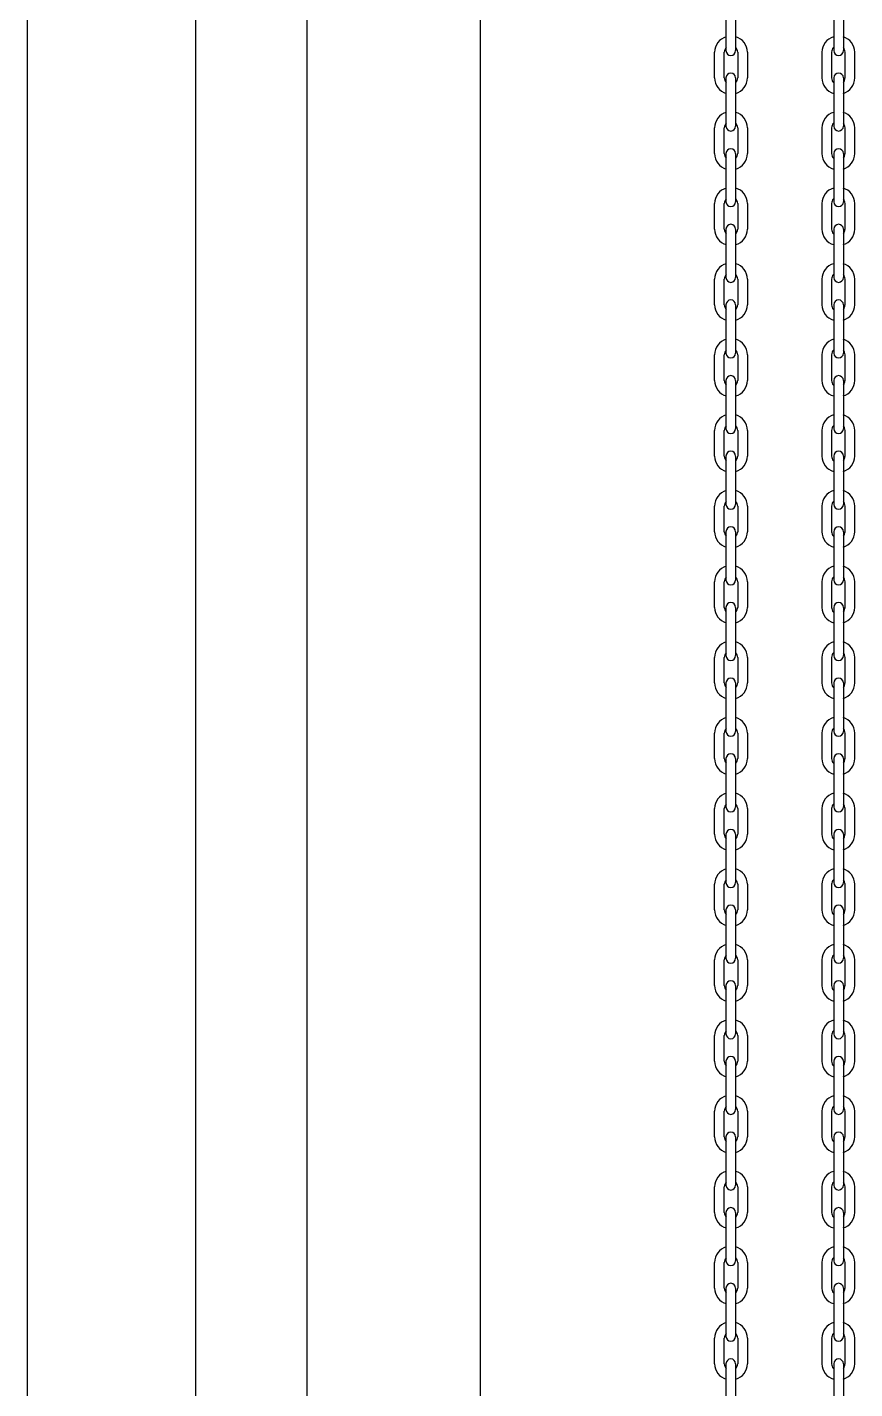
# Model space of a CAD drawing. Header units: millimetres. Extents: x 34479 to 326239, y 111570 to 168880.
# Drawn here: x 186574.2 to 186688.4, y 166538.3 to 166726.1 of the extents above; entities that cross this region are included whole.
import ezdxf

# ---------------------------------------------------------------- set-up
doc = ezdxf.new("R2010")
doc.units = ezdxf.units.MM
doc.header["$LTSCALE"] = 100
doc.header["$MEASUREMENT"] = 0
doc.layers.get('0').update_dxf_attribs({"linetype": 'CONTINUOUS'})
doc.layers.add('OHD Frame', color=2, linetype='CONTINUOUS')

msp = doc.modelspace()

# ---------------------------------------------------------------- linework, layer by layer
at = {"color": 3}
for p, q in [((186597.45, 163432.59, 0), (186597.45, 167289.71, 0)), ((186612.85, 163432.59, 0), (186612.85, 167289.71, 0))]:
    msp.add_line(p, q, dxfattribs=at)
at = {"color": 7, "linetype": 'Continuous'}
for p, q in [((186670.61, 166729.58, 0), (186670.61, 166722.91, 0)), ((186671.94, 166729.58, 0), (186671.94, 166722.91, 0)), ((186685.48, 166729.58, 0), (186685.48, 166722.91, 0)), ((186686.82, 166729.58, 0), (186686.82, 166722.91, 0)), ((186669.04, 166719.15, 0), (186669.04, 166722.68, 0)), ((186670.38, 166719.15, 0), (186670.38, 166722.68, 0)), ((186672.24, 166722.68, 0), (186672.24, 166719.15, 0)), ((186673.58, 166722.68, 0), (186673.58, 166719.15, 0)), ((186683.85, 166722.68, 0), (186683.85, 166719.15, 0)), ((186685.18, 166722.68, 0), (186685.18, 166719.15, 0)), ((186687.05, 166719.15, 0), (186687.05, 166722.68, 0)), ((186688.38, 166719.15, 0), (186688.38, 166722.68, 0)), ((186670.61, 166719.15, 0), (186670.61, 166712.48, 0)), ((186671.94, 166719.15, 0), (186671.94, 166712.48, 0)), ((186685.48, 166719.15, 0), (186685.48, 166712.48, 0)), ((186686.82, 166719.15, 0), (186686.82, 166712.48, 0)), ((186669.04, 166708.71, 0), (186669.04, 166712.25, 0)), ((186670.38, 166708.71, 0), (186670.38, 166712.25, 0)), ((186672.24, 166712.25, 0), (186672.24, 166708.71, 0)), ((186673.58, 166712.25, 0), (186673.58, 166708.71, 0)), ((186683.85, 166712.25, 0), (186683.85, 166708.71, 0)), ((186685.18, 166712.25, 0), (186685.18, 166708.71, 0)), ((186687.05, 166708.71, 0), (186687.05, 166712.25, 0)), ((186688.38, 166708.71, 0), (186688.38, 166712.25, 0)), ((186670.61, 166708.71, 0), (186670.61, 166702.05, 0)), ((186671.94, 166708.71, 0), (186671.94, 166702.05, 0)), ((186685.48, 166708.71, 0), (186685.48, 166702.05, 0)), ((186686.82, 166708.71, 0), (186686.82, 166702.05, 0)), ((186669.04, 166698.28, 0), (186669.04, 166701.81, 0)), ((186670.38, 166698.28, 0), (186670.38, 166701.81, 0)), ((186672.24, 166701.81, 0), (186672.24, 166698.28, 0)), ((186673.58, 166701.81, 0), (186673.58, 166698.28, 0)), ((186683.85, 166701.81, 0), (186683.85, 166698.28, 0)), ((186685.18, 166701.81, 0), (186685.18, 166698.28, 0)), ((186687.05, 166698.28, 0), (186687.05, 166701.81, 0)), ((186688.38, 166698.28, 0), (186688.38, 166701.81, 0)), ((186670.61, 166698.28, 0), (186670.61, 166691.61, 0)), ((186671.94, 166698.28, 0), (186671.94, 166691.61, 0)), ((186685.48, 166698.28, 0), (186685.48, 166691.61, 0)), ((186686.82, 166698.28, 0), (186686.82, 166691.61, 0)), ((186669.04, 166687.85, 0), (186669.04, 166691.38, 0)), ((186670.38, 166687.85, 0), (186670.38, 166691.38, 0)), ((186672.24, 166691.38, 0), (186672.24, 166687.85, 0)), ((186673.58, 166691.38, 0), (186673.58, 166687.85, 0)), ((186683.85, 166691.38, 0), (186683.85, 166687.85, 0)), ((186685.18, 166691.38, 0), (186685.18, 166687.85, 0)), ((186687.05, 166687.85, 0), (186687.05, 166691.38, 0)), ((186688.38, 166687.85, 0), (186688.38, 166691.38, 0)), ((186670.61, 166687.85, 0), (186670.61, 166681.18, 0)), ((186671.94, 166687.85, 0), (186671.94, 166681.18, 0)), ((186685.48, 166687.85, 0), (186685.48, 166681.18, 0)), ((186686.82, 166687.85, 0), (186686.82, 166681.18, 0)), ((186669.04, 166677.41, 0), (186669.04, 166680.95, 0)), ((186670.38, 166677.41, 0), (186670.38, 166680.95, 0)), ((186672.24, 166680.95, 0), (186672.24, 166677.41, 0)), ((186673.58, 166680.95, 0), (186673.58, 166677.41, 0)), ((186683.85, 166680.95, 0), (186683.85, 166677.41, 0)), ((186685.18, 166680.95, 0), (186685.18, 166677.41, 0)), ((186687.05, 166677.41, 0), (186687.05, 166680.95, 0)), ((186688.38, 166677.41, 0), (186688.38, 166680.95, 0)), ((186670.61, 166677.41, 0), (186670.61, 166670.75, 0)), ((186671.94, 166677.41, 0), (186671.94, 166670.75, 0)), ((186685.48, 166677.41, 0), (186685.48, 166670.75, 0)), ((186686.82, 166677.41, 0), (186686.82, 166670.75, 0)), ((186669.04, 166666.98, 0), (186669.04, 166670.51, 0)), ((186670.38, 166666.98, 0), (186670.38, 166670.51, 0)), ((186672.24, 166670.51, 0), (186672.24, 166666.98, 0)), ((186673.58, 166670.51, 0), (186673.58, 166666.98, 0)), ((186683.85, 166670.51, 0), (186683.85, 166666.98, 0)), ((186685.18, 166670.51, 0), (186685.18, 166666.98, 0)), ((186687.05, 166666.98, 0), (186687.05, 166670.51, 0)), ((186688.38, 166666.98, 0), (186688.38, 166670.51, 0)), ((186670.61, 166666.98, 0), (186670.61, 166660.31, 0)), ((186671.94, 166666.98, 0), (186671.94, 166660.31, 0)), ((186685.48, 166666.98, 0), (186685.48, 166660.31, 0)), ((186686.82, 166666.98, 0), (186686.82, 166660.31, 0)), ((186669.04, 166656.55, 0), (186669.04, 166660.08, 0)), ((186670.38, 166656.55, 0), (186670.38, 166660.08, 0)), ((186672.24, 166660.08, 0), (186672.24, 166656.55, 0)), ((186673.58, 166660.08, 0), (186673.58, 166656.55, 0)), ((186683.85, 166660.08, 0), (186683.85, 166656.55, 0)), ((186685.18, 166660.08, 0), (186685.18, 166656.55, 0)), ((186687.05, 166656.55, 0), (186687.05, 166660.08, 0)), ((186688.38, 166656.55, 0), (186688.38, 166660.08, 0)), ((186670.61, 166656.55, 0), (186670.61, 166649.88, 0)), ((186671.94, 166656.55, 0), (186671.94, 166649.88, 0)), ((186685.48, 166656.55, 0), (186685.48, 166649.88, 0)), ((186686.82, 166656.55, 0), (186686.82, 166649.88, 0)), ((186669.04, 166646.11, 0), (186669.04, 166649.65, 0)), ((186670.38, 166646.11, 0), (186670.38, 166649.65, 0)), ((186672.24, 166649.65, 0), (186672.24, 166646.11, 0)), ((186673.58, 166649.65, 0), (186673.58, 166646.11, 0)), ((186683.85, 166649.65, 0), (186683.85, 166646.11, 0)), ((186685.18, 166649.65, 0), (186685.18, 166646.11, 0)), ((186687.05, 166646.11, 0), (186687.05, 166649.65, 0)), ((186688.38, 166646.11, 0), (186688.38, 166649.65, 0)), ((186670.61, 166646.11, 0), (186670.61, 166639.45, 0)), ((186671.94, 166646.11, 0), (186671.94, 166639.45, 0)), ((186685.48, 166646.11, 0), (186685.48, 166639.45, 0)), ((186686.82, 166646.11, 0), (186686.82, 166639.45, 0)), ((186669.04, 166635.68, 0), (186669.04, 166639.21, 0)), ((186670.38, 166635.68, 0), (186670.38, 166639.21, 0)), ((186672.24, 166639.21, 0), (186672.24, 166635.68, 0)), ((186673.58, 166639.21, 0), (186673.58, 166635.68, 0)), ((186683.85, 166639.21, 0), (186683.85, 166635.68, 0)), ((186685.18, 166639.21, 0), (186685.18, 166635.68, 0)), ((186687.05, 166635.68, 0), (186687.05, 166639.21, 0)), ((186688.38, 166635.68, 0), (186688.38, 166639.21, 0)), ((186670.61, 166635.68, 0), (186670.61, 166629.01, 0)), ((186671.94, 166635.68, 0), (186671.94, 166629.01, 0)), ((186685.48, 166635.68, 0), (186685.48, 166629.01, 0)), ((186686.82, 166635.68, 0), (186686.82, 166629.01, 0)), ((186669.04, 166625.25, 0), (186669.04, 166628.78, 0)), ((186670.38, 166625.25, 0), (186670.38, 166628.78, 0)), ((186672.24, 166628.78, 0), (186672.24, 166625.25, 0)), ((186673.58, 166628.78, 0), (186673.58, 166625.25, 0)), ((186683.85, 166628.78, 0), (186683.85, 166625.25, 0)), ((186685.18, 166628.78, 0), (186685.18, 166625.25, 0)), ((186687.05, 166625.25, 0), (186687.05, 166628.78, 0)), ((186688.38, 166625.25, 0), (186688.38, 166628.78, 0)), ((186670.61, 166625.25, 0), (186670.61, 166618.58, 0)), ((186671.94, 166625.25, 0), (186671.94, 166618.58, 0)), ((186685.48, 166625.25, 0), (186685.48, 166618.58, 0)), ((186686.82, 166625.25, 0), (186686.82, 166618.58, 0)), ((186669.04, 166614.81, 0), (186669.04, 166618.35, 0)), ((186670.38, 166614.81, 0), (186670.38, 166618.35, 0)), ((186672.24, 166618.35, 0), (186672.24, 166614.81, 0)), ((186673.58, 166618.35, 0), (186673.58, 166614.81, 0)), ((186683.85, 166618.35, 0), (186683.85, 166614.81, 0)), ((186685.18, 166618.35, 0), (186685.18, 166614.81, 0)), ((186687.05, 166614.81, 0), (186687.05, 166618.35, 0)), ((186688.38, 166614.81, 0), (186688.38, 166618.35, 0)), ((186670.61, 166614.81, 0), (186670.61, 166608.15, 0)), ((186671.94, 166614.81, 0), (186671.94, 166608.15, 0)), ((186685.48, 166614.81, 0), (186685.48, 166608.15, 0)), ((186686.82, 166614.81, 0), (186686.82, 166608.15, 0)), ((186669.04, 166604.38, 0), (186669.04, 166607.91, 0)), ((186670.38, 166604.38, 0), (186670.38, 166607.91, 0)), ((186672.24, 166607.91, 0), (186672.24, 166604.38, 0)), ((186673.58, 166607.91, 0), (186673.58, 166604.38, 0)), ((186683.85, 166607.91, 0), (186683.85, 166604.38, 0)), ((186685.18, 166607.91, 0), (186685.18, 166604.38, 0)), ((186687.05, 166604.38, 0), (186687.05, 166607.91, 0)), ((186688.38, 166604.38, 0), (186688.38, 166607.91, 0)), ((186670.61, 166604.38, 0), (186670.61, 166597.71, 0)), ((186671.94, 166604.38, 0), (186671.94, 166597.71, 0)), ((186685.48, 166604.38, 0), (186685.48, 166597.71, 0)), ((186686.82, 166604.38, 0), (186686.82, 166597.71, 0)), ((186669.04, 166593.95, 0), (186669.04, 166597.48, 0)), ((186670.38, 166593.95, 0), (186670.38, 166597.48, 0)), ((186672.24, 166597.48, 0), (186672.24, 166593.95, 0)), ((186673.58, 166597.48, 0), (186673.58, 166593.95, 0)), ((186683.85, 166597.48, 0), (186683.85, 166593.95, 0)), ((186685.18, 166597.48, 0), (186685.18, 166593.95, 0)), ((186687.05, 166593.95, 0), (186687.05, 166597.48, 0)), ((186688.38, 166593.95, 0), (186688.38, 166597.48, 0)), ((186670.61, 166593.95, 0), (186670.61, 166587.28, 0)), ((186671.94, 166593.95, 0), (186671.94, 166587.28, 0)), ((186685.48, 166593.95, 0), (186685.48, 166587.28, 0)), ((186686.82, 166593.95, 0), (186686.82, 166587.28, 0)), ((186669.04, 166583.51, 0), (186669.04, 166587.05, 0)), ((186670.38, 166583.51, 0), (186670.38, 166587.05, 0)), ((186672.24, 166587.05, 0), (186672.24, 166583.51, 0)), ((186673.58, 166587.05, 0), (186673.58, 166583.51, 0)), ((186683.85, 166587.05, 0), (186683.85, 166583.51, 0)), ((186685.18, 166587.05, 0), (186685.18, 166583.51, 0)), ((186687.05, 166583.51, 0), (186687.05, 166587.05, 0)), ((186688.38, 166583.51, 0), (186688.38, 166587.05, 0)), ((186670.61, 166583.51, 0), (186670.61, 166576.85, 0)), ((186671.94, 166583.51, 0), (186671.94, 166576.85, 0)), ((186685.48, 166583.51, 0), (186685.48, 166576.85, 0)), ((186686.82, 166583.51, 0), (186686.82, 166576.85, 0)), ((186669.04, 166573.08, 0), (186669.04, 166576.61, 0)), ((186670.38, 166573.08, 0), (186670.38, 166576.61, 0)), ((186672.24, 166576.61, 0), (186672.24, 166573.08, 0)), ((186673.58, 166576.61, 0), (186673.58, 166573.08, 0)), ((186683.85, 166576.61, 0), (186683.85, 166573.08, 0)), ((186685.18, 166576.61, 0), (186685.18, 166573.08, 0)), ((186687.05, 166573.08, 0), (186687.05, 166576.61, 0)), ((186688.38, 166573.08, 0), (186688.38, 166576.61, 0)), ((186670.61, 166573.08, 0), (186670.61, 166566.41, 0)), ((186671.94, 166573.08, 0), (186671.94, 166566.41, 0)), ((186685.48, 166573.08, 0), (186685.48, 166566.41, 0)), ((186686.82, 166573.08, 0), (186686.82, 166566.41, 0)), ((186669.04, 166562.65, 0), (186669.04, 166566.18, 0)), ((186670.38, 166562.65, 0), (186670.38, 166566.18, 0)), ((186672.24, 166566.18, 0), (186672.24, 166562.65, 0)), ((186673.58, 166566.18, 0), (186673.58, 166562.65, 0)), ((186683.85, 166566.18, 0), (186683.85, 166562.65, 0)), ((186685.18, 166566.18, 0), (186685.18, 166562.65, 0)), ((186687.05, 166562.65, 0), (186687.05, 166566.18, 0)), ((186688.38, 166562.65, 0), (186688.38, 166566.18, 0)), ((186670.61, 166562.65, 0), (186670.61, 166555.98, 0)), ((186671.94, 166562.65, 0), (186671.94, 166555.98, 0)), ((186685.48, 166562.65, 0), (186685.48, 166555.98, 0)), ((186686.82, 166562.65, 0), (186686.82, 166555.98, 0)), ((186669.04, 166552.21, 0), (186669.04, 166555.75, 0)), ((186670.38, 166552.21, 0), (186670.38, 166555.75, 0)), ((186672.24, 166555.75, 0), (186672.24, 166552.21, 0)), ((186673.58, 166555.75, 0), (186673.58, 166552.21, 0)), ((186683.85, 166555.75, 0), (186683.85, 166552.21, 0)), ((186685.18, 166555.75, 0), (186685.18, 166552.21, 0)), ((186687.05, 166552.21, 0), (186687.05, 166555.75, 0)), ((186688.38, 166552.21, 0), (186688.38, 166555.75, 0)), ((186670.61, 166552.21, 0), (186670.61, 166545.55, 0)), ((186671.94, 166552.21, 0), (186671.94, 166545.55, 0)), ((186685.48, 166552.21, 0), (186685.48, 166545.55, 0)), ((186686.82, 166552.21, 0), (186686.82, 166545.55, 0)), ((186669.04, 166541.78, 0), (186669.04, 166545.31, 0)), ((186670.38, 166541.78, 0), (186670.38, 166545.31, 0)), ((186672.24, 166545.31, 0), (186672.24, 166541.78, 0)), ((186673.58, 166545.31, 0), (186673.58, 166541.78, 0)), ((186683.85, 166545.31, 0), (186683.85, 166541.78, 0)), ((186685.18, 166545.31, 0), (186685.18, 166541.78, 0)), ((186687.05, 166541.78, 0), (186687.05, 166545.31, 0)), ((186688.38, 166541.78, 0), (186688.38, 166545.31, 0)), ((186670.61, 166541.78, 0), (186670.61, 166535.11, 0)), ((186671.94, 166541.78, 0), (186671.94, 166535.11, 0)), ((186685.48, 166541.78, 0), (186685.48, 166535.11, 0)), ((186686.82, 166541.78, 0), (186686.82, 166535.11, 0))]:
    msp.add_line(p, q, dxfattribs=at)
for centre, radius, start, end in [((186671.28, 166722.68, 0), 2.23, 106.4768, 180), ((186671.34, 166722.68, 0), 2.23, 0, 73.5232), ((186686.08, 166722.68, 0), 2.23, 106.4768, 180), ((186686.15, 166722.68, 0), 2.23, 0, 73.5232), ((186671.28, 166722.68, 0), 0.9, 134.9422, 180), ((186671.28, 166722.91, 0), 0.667, 180, 0), ((186671.34, 166722.68, 0), 0.9, 0, 45.0578), ((186686.08, 166722.68, 0), 0.9, 134.9422, 180), ((186686.15, 166722.91, 0), 0.667, 180, 0), ((186686.15, 166722.68, 0), 0.9, 0, 45.0578), ((186671.28, 166719.15, 0), 2.23, 180, 253.5232), ((186671.28, 166719.15, 0), 0.9, 180, 225.0578), ((186671.28, 166719.15, 0), 0.667, 0, 180), ((186671.34, 166719.15, 0), 2.23, 286.4768, 0), ((186671.34, 166719.15, 0), 0.9, 314.9422, 0), ((186686.08, 166719.15, 0), 2.23, 180, 253.5232), ((186686.08, 166719.15, 0), 0.9, 180, 225.0578), ((186686.15, 166719.15, 0), 0.667, 0, 180), ((186686.15, 166719.15, 0), 2.23, 286.4768, 0), ((186686.15, 166719.15, 0), 0.9, 314.9422, 0), ((186671.28, 166712.25, 0), 2.23, 106.4768, 180), ((186671.28, 166712.25, 0), 0.9, 134.9422, 180), ((186671.34, 166712.25, 0), 2.23, 0, 73.5232), ((186671.34, 166712.25, 0), 0.9, 0, 45.0578), ((186686.08, 166712.25, 0), 2.23, 106.4768, 180), ((186686.08, 166712.25, 0), 0.9, 134.9422, 180), ((186686.15, 166712.25, 0), 2.23, 0, 73.5232), ((186686.15, 166712.25, 0), 0.9, 0, 45.0578), ((186671.28, 166712.48, 0), 0.667, 180, 0), ((186686.15, 166712.48, 0), 0.667, 180, 0), ((186671.28, 166708.71, 0), 0.667, 0, 180), ((186686.15, 166708.71, 0), 0.667, 0, 180), ((186671.28, 166708.71, 0), 2.23, 180, 253.5232), ((186671.28, 166708.71, 0), 0.9, 180, 225.0578), ((186671.34, 166708.71, 0), 2.23, 286.4768, 0), ((186671.34, 166708.71, 0), 0.9, 314.9422, 0), ((186686.08, 166708.71, 0), 2.23, 180, 253.5232), ((186686.08, 166708.71, 0), 0.9, 180, 225.0578), ((186686.15, 166708.71, 0), 2.23, 286.4768, 0), ((186686.15, 166708.71, 0), 0.9, 314.9422, 0), ((186671.28, 166701.81, 0), 2.23, 106.4768, 180), ((186671.34, 166701.81, 0), 2.23, 0, 73.5232), ((186686.08, 166701.81, 0), 2.23, 106.4768, 180), ((186686.15, 166701.81, 0), 2.23, 0, 73.5232), ((186671.28, 166701.81, 0), 0.9, 134.9422, 180), ((186671.28, 166702.05, 0), 0.667, 180, 0), ((186671.34, 166701.81, 0), 0.9, 0, 45.0578), ((186686.08, 166701.81, 0), 0.9, 134.9422, 180), ((186686.15, 166702.05, 0), 0.667, 180, 0), ((186686.15, 166701.81, 0), 0.9, 0, 45.0578), ((186671.28, 166698.28, 0), 2.23, 180, 253.5232), ((186671.28, 166698.28, 0), 0.9, 180, 225.0578), ((186671.28, 166698.28, 0), 0.667, 0, 180), ((186671.34, 166698.28, 0), 2.23, 286.4768, 0), ((186671.34, 166698.28, 0), 0.9, 314.9422, 0), ((186686.08, 166698.28, 0), 2.23, 180, 253.5232), ((186686.08, 166698.28, 0), 0.9, 180, 225.0578), ((186686.15, 166698.28, 0), 0.667, 0, 180), ((186686.15, 166698.28, 0), 2.23, 286.4768, 0), ((186686.15, 166698.28, 0), 0.9, 314.9422, 0), ((186671.28, 166691.38, 0), 2.23, 106.4768, 180), ((186671.34, 166691.38, 0), 2.23, 0, 73.5232), ((186686.08, 166691.38, 0), 2.23, 106.4768, 180), ((186686.15, 166691.38, 0), 2.23, 0, 73.5232), ((186671.28, 166691.38, 0), 0.9, 134.9422, 180), ((186671.28, 166691.61, 0), 0.667, 180, 0), ((186671.34, 166691.38, 0), 0.9, 0, 45.0578), ((186686.08, 166691.38, 0), 0.9, 134.9422, 180), ((186686.15, 166691.61, 0), 0.667, 180, 0), ((186686.15, 166691.38, 0), 0.9, 0, 45.0578), ((186671.28, 166687.85, 0), 0.667, 0, 180), ((186686.15, 166687.85, 0), 0.667, 0, 180), ((186671.28, 166687.85, 0), 2.23, 180, 253.5232), ((186671.28, 166687.85, 0), 0.9, 180, 225.0578), ((186671.34, 166687.85, 0), 2.23, 286.4768, 0), ((186671.34, 166687.85, 0), 0.9, 314.9422, 0), ((186686.08, 166687.85, 0), 2.23, 180, 253.5232), ((186686.08, 166687.85, 0), 0.9, 180, 225.0578), ((186686.15, 166687.85, 0), 2.23, 286.4768, 0), ((186686.15, 166687.85, 0), 0.9, 314.9422, 0), ((186671.28, 166680.95, 0), 2.23, 106.4768, 180), ((186671.34, 166680.95, 0), 2.23, 0, 73.5232), ((186686.08, 166680.95, 0), 2.23, 106.4768, 180), ((186686.15, 166680.95, 0), 2.23, 0, 73.5232), ((186671.28, 166680.95, 0), 0.9, 134.9422, 180), ((186671.28, 166681.18, 0), 0.667, 180, 0), ((186671.28, 166681.18, 0), 0.667, 180, 0), ((186671.34, 166680.95, 0), 0.9, 0, 45.0578), ((186686.08, 166680.95, 0), 0.9, 134.9422, 180), ((186686.15, 166681.18, 0), 0.667, 180, 0), ((186686.15, 166681.18, 0), 0.667, 180, 0), ((186686.15, 166680.95, 0), 0.9, 0, 45.0578), ((186671.28, 166677.41, 0), 2.23, 180, 253.5232), ((186671.28, 166677.41, 0), 0.9, 180, 225.0578), ((186671.28, 166677.41, 0), 0.667, 0, 180), ((186671.34, 166677.41, 0), 2.23, 286.4768, 0), ((186671.34, 166677.41, 0), 0.9, 314.9422, 0), ((186686.08, 166677.41, 0), 2.23, 180, 253.5232), ((186686.08, 166677.41, 0), 0.9, 180, 225.0578), ((186686.15, 166677.41, 0), 0.667, 0, 180), ((186686.15, 166677.41, 0), 2.23, 286.4768, 0), ((186686.15, 166677.41, 0), 0.9, 314.9422, 0), ((186671.28, 166670.51, 0), 2.23, 106.4768, 180), ((186671.34, 166670.51, 0), 2.23, 0, 73.5232), ((186686.08, 166670.51, 0), 2.23, 106.4768, 180), ((186686.15, 166670.51, 0), 2.23, 0, 73.5232), ((186671.28, 166670.51, 0), 0.9, 134.9422, 180), ((186671.28, 166670.75, 0), 0.667, 180, 0), ((186671.34, 166670.51, 0), 0.9, 0, 45.0578), ((186686.08, 166670.51, 0), 0.9, 134.9422, 180), ((186686.15, 166670.75, 0), 0.667, 180, 0), ((186686.15, 166670.51, 0), 0.9, 0, 45.0578), ((186671.28, 166666.98, 0), 2.23, 180, 253.5232), ((186671.28, 166666.98, 0), 0.9, 180, 225.0578), ((186671.28, 166666.98, 0), 0.667, 0, 180), ((186671.34, 166666.98, 0), 2.23, 286.4768, 0), ((186671.34, 166666.98, 0), 0.9, 314.9422, 0), ((186686.08, 166666.98, 0), 2.23, 180, 253.5232), ((186686.08, 166666.98, 0), 0.9, 180, 225.0578), ((186686.15, 166666.98, 0), 0.667, 0, 180), ((186686.15, 166666.98, 0), 2.23, 286.4768, 0), ((186686.15, 166666.98, 0), 0.9, 314.9422, 0), ((186671.28, 166660.08, 0), 2.23, 106.4768, 180), ((186671.34, 166660.08, 0), 2.23, 0, 73.5232), ((186686.08, 166660.08, 0), 2.23, 106.4768, 180), ((186686.15, 166660.08, 0), 2.23, 0, 73.5232), ((186671.28, 166660.08, 0), 0.9, 134.9422, 180), ((186671.28, 166660.31, 0), 0.667, 180, 0), ((186671.34, 166660.08, 0), 0.9, 0, 45.0578), ((186686.08, 166660.08, 0), 0.9, 134.9422, 180), ((186686.15, 166660.31, 0), 0.667, 180, 0), ((186686.15, 166660.08, 0), 0.9, 0, 45.0578), ((186671.28, 166656.55, 0), 2.23, 180, 253.5232), ((186671.28, 166656.55, 0), 0.9, 180, 225.0578), ((186671.28, 166656.55, 0), 0.667, 0, 180), ((186671.34, 166656.55, 0), 2.23, 286.4768, 0), ((186671.34, 166656.55, 0), 0.9, 314.9422, 0), ((186686.08, 166656.55, 0), 2.23, 180, 253.5232), ((186686.08, 166656.55, 0), 0.9, 180, 225.0578), ((186686.15, 166656.55, 0), 0.667, 0, 180), ((186686.15, 166656.55, 0), 2.23, 286.4768, 0), ((186686.15, 166656.55, 0), 0.9, 314.9422, 0), ((186671.28, 166649.65, 0), 2.23, 106.4768, 180), ((186671.34, 166649.65, 0), 2.23, 0, 73.5232), ((186686.08, 166649.65, 0), 2.23, 106.4768, 180), ((186686.15, 166649.65, 0), 2.23, 0, 73.5232), ((186671.28, 166649.65, 0), 0.9, 134.9422, 180), ((186671.28, 166649.88, 0), 0.667, 180, 0), ((186671.34, 166649.65, 0), 0.9, 0, 45.0578), ((186686.08, 166649.65, 0), 0.9, 134.9422, 180), ((186686.15, 166649.88, 0), 0.667, 180, 0), ((186686.15, 166649.65, 0), 0.9, 0, 45.0578), ((186671.28, 166646.11, 0), 2.23, 180, 253.5232), ((186671.28, 166646.11, 0), 0.9, 180, 225.0578), ((186671.28, 166646.11, 0), 0.667, 0, 180), ((186671.34, 166646.11, 0), 2.23, 286.4768, 0), ((186671.34, 166646.11, 0), 0.9, 314.9422, 0), ((186686.08, 166646.11, 0), 2.23, 180, 253.5232), ((186686.08, 166646.11, 0), 0.9, 180, 225.0578), ((186686.15, 166646.11, 0), 0.667, 0, 180), ((186686.15, 166646.11, 0), 2.23, 286.4768, 0), ((186686.15, 166646.11, 0), 0.9, 314.9422, 0), ((186671.28, 166639.21, 0), 2.23, 106.4768, 180), ((186671.28, 166639.21, 0), 0.9, 134.9422, 180), ((186671.34, 166639.21, 0), 2.23, 0, 73.5232), ((186671.34, 166639.21, 0), 0.9, 0, 45.0578), ((186686.08, 166639.21, 0), 2.23, 106.4768, 180), ((186686.08, 166639.21, 0), 0.9, 134.9422, 180), ((186686.15, 166639.21, 0), 2.23, 0, 73.5232), ((186686.15, 166639.21, 0), 0.9, 0, 45.0578), ((186671.28, 166639.45, 0), 0.667, 180, 0), ((186686.15, 166639.45, 0), 0.667, 180, 0), ((186671.28, 166635.68, 0), 0.667, 0, 180), ((186686.15, 166635.68, 0), 0.667, 0, 180), ((186671.28, 166635.68, 0), 2.23, 180, 253.5232), ((186671.28, 166635.68, 0), 0.9, 180, 225.0578), ((186671.34, 166635.68, 0), 2.23, 286.4768, 0), ((186671.34, 166635.68, 0), 0.9, 314.9422, 0), ((186686.08, 166635.68, 0), 2.23, 180, 253.5232), ((186686.08, 166635.68, 0), 0.9, 180, 225.0578), ((186686.15, 166635.68, 0), 2.23, 286.4768, 0), ((186686.15, 166635.68, 0), 0.9, 314.9422, 0), ((186671.28, 166628.78, 0), 2.23, 106.4768, 180), ((186671.34, 166628.78, 0), 2.23, 0, 73.5232), ((186686.08, 166628.78, 0), 2.23, 106.4768, 180), ((186686.15, 166628.78, 0), 2.23, 0, 73.5232), ((186671.28, 166628.78, 0), 0.9, 134.9422, 180), ((186671.28, 166629.01, 0), 0.667, 180, 0), ((186671.34, 166628.78, 0), 0.9, 0, 45.0578), ((186686.08, 166628.78, 0), 0.9, 134.9422, 180), ((186686.15, 166629.01, 0), 0.667, 180, 0), ((186686.15, 166628.78, 0), 0.9, 0, 45.0578), ((186671.28, 166625.25, 0), 2.23, 180, 253.5232), ((186671.28, 166625.25, 0), 0.9, 180, 225.0578), ((186671.28, 166625.25, 0), 0.667, 0, 180), ((186671.34, 166625.25, 0), 2.23, 286.4768, 0), ((186671.34, 166625.25, 0), 0.9, 314.9422, 0), ((186686.08, 166625.25, 0), 2.23, 180, 253.5232), ((186686.08, 166625.25, 0), 0.9, 180, 225.0578), ((186686.15, 166625.25, 0), 0.667, 0, 180), ((186686.15, 166625.25, 0), 2.23, 286.4768, 0), ((186686.15, 166625.25, 0), 0.9, 314.9422, 0), ((186671.28, 166618.35, 0), 2.23, 106.4768, 180), ((186671.28, 166618.35, 0), 0.9, 134.9422, 180), ((186671.34, 166618.35, 0), 2.23, 0, 73.5232), ((186671.34, 166618.35, 0), 0.9, 0, 45.0578), ((186686.08, 166618.35, 0), 2.23, 106.4768, 180), ((186686.08, 166618.35, 0), 0.9, 134.9422, 180), ((186686.15, 166618.35, 0), 2.23, 0, 73.5232), ((186686.15, 166618.35, 0), 0.9, 0, 45.0578), ((186671.28, 166618.58, 0), 0.667, 180, 0), ((186671.28, 166618.58, 0), 0.667, 180, 0), ((186686.15, 166618.58, 0), 0.667, 180, 0), ((186686.15, 166618.58, 0), 0.667, 180, 0), ((186671.28, 166614.81, 0), 0.667, 0, 180), ((186671.28, 166614.81, 0), 0.667, 0, 180), ((186686.15, 166614.81, 0), 0.667, 0, 180), ((186686.15, 166614.81, 0), 0.667, 0, 180), ((186671.28, 166614.81, 0), 2.23, 180, 253.5232), ((186671.28, 166614.81, 0), 2.23, 180, 253.5232), ((186671.28, 166614.81, 0), 0.9, 180, 225.0578), ((186671.28, 166614.81, 0), 0.9, 180, 225.0578), ((186671.34, 166614.81, 0), 2.23, 286.4768, 0), ((186671.34, 166614.81, 0), 0.9, 314.9422, 0), ((186671.34, 166614.81, 0), 2.23, 286.4768, 0), ((186671.34, 166614.81, 0), 0.9, 314.9422, 0), ((186686.08, 166614.81, 0), 2.23, 180, 253.5232), ((186686.08, 166614.81, 0), 2.23, 180, 253.5232), ((186686.08, 166614.81, 0), 0.9, 180, 225.0578), ((186686.08, 166614.81, 0), 0.9, 180, 225.0578), ((186686.15, 166614.81, 0), 2.23, 286.4768, 0), ((186686.15, 166614.81, 0), 0.9, 314.9422, 0), ((186686.15, 166614.81, 0), 2.23, 286.4768, 0), ((186686.15, 166614.81, 0), 0.9, 314.9422, 0), ((186671.28, 166607.91, 0), 2.23, 106.4768, 180), ((186671.34, 166607.91, 0), 2.23, 0, 73.5232), ((186686.08, 166607.91, 0), 2.23, 106.4768, 180), ((186686.15, 166607.91, 0), 2.23, 0, 73.5232), ((186671.28, 166607.91, 0), 0.9, 134.9422, 180), ((186671.28, 166608.15, 0), 0.667, 180, 0), ((186671.34, 166607.91, 0), 0.9, 0, 45.0578), ((186686.08, 166607.91, 0), 0.9, 134.9422, 180), ((186686.15, 166608.15, 0), 0.667, 180, 0), ((186686.15, 166607.91, 0), 0.9, 0, 45.0578), ((186671.28, 166604.38, 0), 2.23, 180, 253.5232), ((186671.28, 166604.38, 0), 0.9, 180, 225.0578), ((186671.28, 166604.38, 0), 0.667, 0, 180), ((186671.34, 166604.38, 0), 2.23, 286.4768, 0), ((186671.34, 166604.38, 0), 0.9, 314.9422, 0), ((186686.08, 166604.38, 0), 2.23, 180, 253.5232), ((186686.08, 166604.38, 0), 0.9, 180, 225.0578), ((186686.15, 166604.38, 0), 0.667, 0, 180), ((186686.15, 166604.38, 0), 2.23, 286.4768, 0), ((186686.15, 166604.38, 0), 0.9, 314.9422, 0), ((186671.28, 166597.48, 0), 2.23, 106.4768, 180), ((186671.34, 166597.48, 0), 2.23, 0, 73.5232), ((186686.08, 166597.48, 0), 2.23, 106.4768, 180), ((186686.15, 166597.48, 0), 2.23, 0, 73.5232), ((186671.28, 166597.48, 0), 0.9, 134.9422, 180), ((186671.28, 166597.71, 0), 0.667, 180, 0), ((186671.34, 166597.48, 0), 0.9, 0, 45.0578), ((186686.08, 166597.48, 0), 0.9, 134.9422, 180), ((186686.15, 166597.71, 0), 0.667, 180, 0), ((186686.15, 166597.48, 0), 0.9, 0, 45.0578), ((186671.28, 166593.95, 0), 0.667, 0, 180), ((186686.15, 166593.95, 0), 0.667, 0, 180), ((186671.28, 166593.95, 0), 2.23, 180, 253.5232), ((186671.28, 166593.95, 0), 0.9, 180, 225.0578), ((186671.34, 166593.95, 0), 2.23, 286.4768, 0), ((186671.34, 166593.95, 0), 0.9, 314.9422, 0), ((186686.08, 166593.95, 0), 2.23, 180, 253.5232), ((186686.08, 166593.95, 0), 0.9, 180, 225.0578), ((186686.15, 166593.95, 0), 2.23, 286.4768, 0), ((186686.15, 166593.95, 0), 0.9, 314.9422, 0), ((186671.28, 166587.05, 0), 2.23, 106.4768, 180), ((186671.34, 166587.05, 0), 2.23, 0, 73.5232), ((186686.08, 166587.05, 0), 2.23, 106.4768, 180), ((186686.15, 166587.05, 0), 2.23, 0, 73.5232), ((186671.28, 166587.05, 0), 0.9, 134.9422, 180), ((186671.28, 166587.28, 0), 0.667, 180, 0), ((186671.34, 166587.05, 0), 0.9, 0, 45.0578), ((186686.08, 166587.05, 0), 0.9, 134.9422, 180), ((186686.15, 166587.28, 0), 0.667, 180, 0), ((186686.15, 166587.05, 0), 0.9, 0, 45.0578), ((186671.28, 166583.51, 0), 2.23, 180, 253.5232), ((186671.28, 166583.51, 0), 0.9, 180, 225.0578), ((186671.28, 166583.51, 0), 0.667, 0, 180), ((186671.34, 166583.51, 0), 2.23, 286.4768, 0), ((186671.34, 166583.51, 0), 0.9, 314.9422, 0), ((186686.08, 166583.51, 0), 2.23, 180, 253.5232), ((186686.08, 166583.51, 0), 0.9, 180, 225.0578), ((186686.15, 166583.51, 0), 0.667, 0, 180), ((186686.15, 166583.51, 0), 2.23, 286.4768, 0), ((186686.15, 166583.51, 0), 0.9, 314.9422, 0), ((186671.28, 166576.61, 0), 2.23, 106.4768, 180), ((186671.34, 166576.61, 0), 2.23, 0, 73.5232), ((186686.08, 166576.61, 0), 2.23, 106.4768, 180), ((186686.15, 166576.61, 0), 2.23, 0, 73.5232), ((186671.28, 166576.61, 0), 0.9, 134.9422, 180), ((186671.28, 166576.85, 0), 0.667, 180, 0), ((186671.34, 166576.61, 0), 0.9, 0, 45.0578), ((186686.08, 166576.61, 0), 0.9, 134.9422, 180), ((186686.15, 166576.85, 0), 0.667, 180, 0), ((186686.15, 166576.61, 0), 0.9, 0, 45.0578), ((186671.28, 166573.08, 0), 2.23, 180, 253.5232), ((186671.28, 166573.08, 0), 0.9, 180, 225.0578), ((186671.28, 166573.08, 0), 0.667, 0, 180), ((186671.34, 166573.08, 0), 2.23, 286.4768, 0), ((186671.34, 166573.08, 0), 0.9, 314.9422, 0), ((186686.08, 166573.08, 0), 2.23, 180, 253.5232), ((186686.08, 166573.08, 0), 0.9, 180, 225.0578), ((186686.15, 166573.08, 0), 0.667, 0, 180), ((186686.15, 166573.08, 0), 2.23, 286.4768, 0), ((186686.15, 166573.08, 0), 0.9, 314.9422, 0), ((186671.28, 166566.18, 0), 2.23, 106.4768, 180), ((186671.34, 166566.18, 0), 2.23, 0, 73.5232), ((186686.08, 166566.18, 0), 2.23, 106.4768, 180), ((186686.15, 166566.18, 0), 2.23, 0, 73.5232), ((186671.28, 166566.18, 0), 0.9, 134.9422, 180), ((186671.28, 166566.41, 0), 0.667, 180, 0), ((186671.34, 166566.18, 0), 0.9, 0, 45.0578), ((186686.08, 166566.18, 0), 0.9, 134.9422, 180), ((186686.15, 166566.41, 0), 0.667, 180, 0), ((186686.15, 166566.18, 0), 0.9, 0, 45.0578), ((186671.28, 166562.65, 0), 2.23, 180, 253.5232), ((186671.28, 166562.65, 0), 0.9, 180, 225.0578), ((186671.28, 166562.65, 0), 0.667, 0, 180), ((186671.34, 166562.65, 0), 2.23, 286.4768, 0), ((186671.34, 166562.65, 0), 0.9, 314.9422, 0), ((186686.08, 166562.65, 0), 2.23, 180, 253.5232), ((186686.08, 166562.65, 0), 0.9, 180, 225.0578), ((186686.15, 166562.65, 0), 0.667, 0, 180), ((186686.15, 166562.65, 0), 2.23, 286.4768, 0), ((186686.15, 166562.65, 0), 0.9, 314.9422, 0), ((186671.28, 166555.75, 0), 2.23, 106.4768, 180), ((186671.34, 166555.75, 0), 2.23, 0, 73.5232), ((186686.08, 166555.75, 0), 2.23, 106.4768, 180), ((186686.15, 166555.75, 0), 2.23, 0, 73.5232), ((186671.28, 166555.75, 0), 0.9, 134.9422, 180), ((186671.28, 166555.98, 0), 0.667, 180, 0), ((186671.34, 166555.75, 0), 0.9, 0, 45.0578), ((186686.08, 166555.75, 0), 0.9, 134.9422, 180), ((186686.15, 166555.98, 0), 0.667, 180, 0), ((186686.15, 166555.75, 0), 0.9, 0, 45.0578), ((186671.28, 166552.21, 0), 2.23, 180, 253.5232), ((186671.28, 166552.21, 0), 0.9, 180, 225.0578), ((186671.28, 166552.21, 0), 0.667, 0, 180), ((186671.34, 166552.21, 0), 2.23, 286.4768, 0), ((186671.34, 166552.21, 0), 0.9, 314.9422, 0), ((186686.08, 166552.21, 0), 2.23, 180, 253.5232), ((186686.08, 166552.21, 0), 0.9, 180, 225.0578), ((186686.15, 166552.21, 0), 0.667, 0, 180), ((186686.15, 166552.21, 0), 2.23, 286.4768, 0), ((186686.15, 166552.21, 0), 0.9, 314.9422, 0), ((186671.28, 166545.31, 0), 2.23, 106.4768, 180), ((186671.28, 166545.31, 0), 0.9, 134.9422, 180), ((186671.34, 166545.31, 0), 2.23, 0, 73.5232), ((186671.34, 166545.31, 0), 0.9, 0, 45.0578), ((186686.08, 166545.31, 0), 2.23, 106.4768, 180), ((186686.08, 166545.31, 0), 0.9, 134.9422, 180), ((186686.15, 166545.31, 0), 2.23, 0, 73.5232), ((186686.15, 166545.31, 0), 0.9, 0, 45.0578), ((186671.28, 166545.55, 0), 0.667, 180, 0), ((186671.28, 166545.55, 0), 0.667, 180, 0), ((186686.15, 166545.55, 0), 0.667, 180, 0), ((186686.15, 166545.55, 0), 0.667, 180, 0), ((186671.28, 166541.78, 0), 0.667, 0, 180), ((186686.15, 166541.78, 0), 0.667, 0, 180), ((186671.28, 166541.78, 0), 2.23, 180, 253.5232), ((186671.28, 166541.78, 0), 0.9, 180, 225.0578), ((186671.34, 166541.78, 0), 2.23, 286.4768, 0), ((186671.34, 166541.78, 0), 0.9, 314.9422, 0), ((186686.08, 166541.78, 0), 2.23, 180, 253.5232), ((186686.08, 166541.78, 0), 0.9, 180, 225.0578), ((186686.15, 166541.78, 0), 2.23, 286.4768, 0), ((186686.15, 166541.78, 0), 0.9, 314.9422, 0)]:
    msp.add_arc(centre, radius, start, end, dxfattribs=at)
at = {"layer": 'OHD Frame', "color": 1}
for p, q in [((186636.7, 167457.59, 0), (186636.7, 163432.59, 0)), ((186574.2, 167311.18, 0), (186574.2, 166020.09, 0))]:
    msp.add_line(p, q, dxfattribs=at)

doc.saveas('drawing.dxf')
